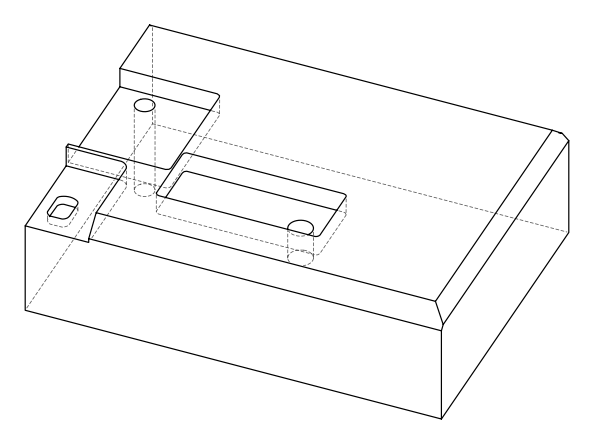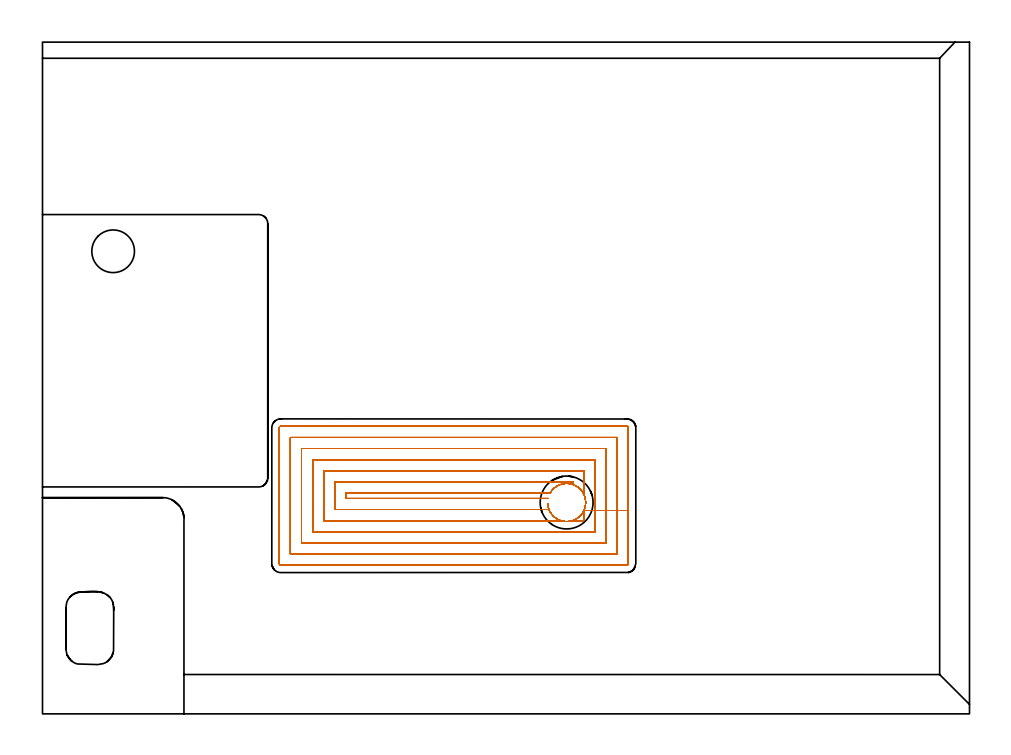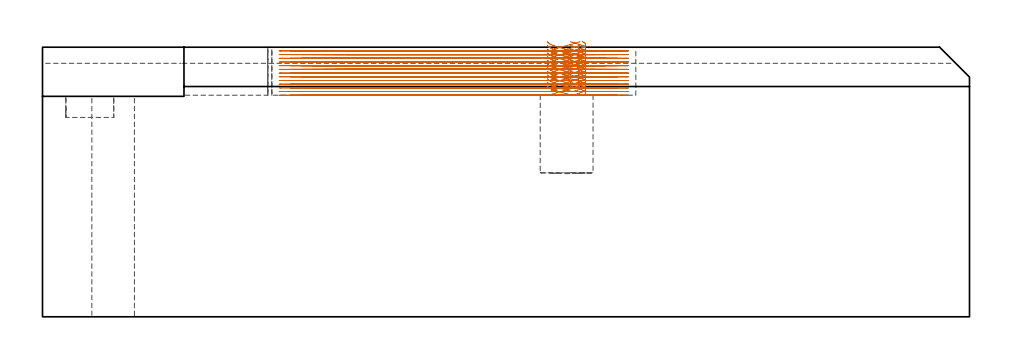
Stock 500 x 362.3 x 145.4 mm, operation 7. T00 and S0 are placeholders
(PLAN: 13 operations, 8 tool changes, 272.7 min)
(1 INDEXABLE_INSERT_DRILL_BLIND_HOLE_FROM_SOLID | STEP1POCKET | NXT0302_028 | 0.18 min | 43246 mm3)
(2 AREA_MILL | FG_CHAMFER_SURFACE | UGT0205_001 | 15.78 min | 18835 mm3)
(3 AREA_MILL_1 | FG_CHAMFER_SURFACE_1 | UGT0205_001 | 27.04 min | 96990 mm3)
(4 AREA_MILL_2 | FG_CHAMFER_SURFACE_2 | UGT0205_001 | 16.96 min | 44512 mm3)
(5 MILL_CORNER_NOTCH_RECTANGULAR | CORNER_NOTCH_RECTANGULAR | UGT0201_008 | Follow Part, ap 4, ae 75% | 13.67 min | 233248 mm3)
(6 MILL_RECTANGULAR_POCKET | POCKET_RECTANGULAR_STRAIGHT | UGT0201_008 | Follow Part, ap 4, ae 75% | 0.96 min | 10804 mm3)
(7 MILL_RECTANGULAR_POCKET_1 | POCKET_RECTANGULAR_STRAIGHT_1 | NXT0201_009 | Follow Part, ap 2, ae 75% | 72.83 min | 404553 mm3)
(8 MILL_SLOT | SLOT_PARTIAL_RECTANGULAR | NXT0201_009 | Follow Part, ap 2, ae 75% | 123.48 min | 462010 mm3)
(9 SPOT_DRILL | STEP1HOLE | NXT0321_9005460120000 | 0.05 min | 173 mm3)
(10 DRILL_BLIND_HOLE_INTO_CENTER | STEP1HOLE | NXT0301_069 | 0.07 min | 860 mm3)
(11 GUN_DRILL_THROUGH_HOLE | STEP1HOLE | UGT0307_006 | 0.58 min | 6699 mm3)
(12 DRILL_TO_ENLARGE_THROUGH_HOLE | STEP1HOLE | NXT0301_104 | 0.51 min | 10563 mm3)
(13 DRILL_TO_ENLARGE_THROUGH_HOLE_1 | STEP1HOLE | UGT0301_055 | 0.53 min | 31250 mm3)
(TOOL NXT0302_028 | Index. Insert Drill 28.5mm [880-D2850L32-03] | D28.5 PA176 FL86 Z2)
(TOOL UGT0205_001 | Chamfer Mill 20 x 3 x 45 deg. | D20 FL50 Z2)
(TOOL UGT0201_008 | End Mill 16 mm | D16 FL32 Z4)
(TOOL NXT0201_009 | ENDMILL 8mm [2P460-0800-NA 1630] | D8 FL26 Z6)
(TOOL NXT0321_9005460120000 | NC Spot Drill, 142deg, 12mm, Carbide, Uncoated | D12 PA142 FL30 Z2)
(TOOL NXT0301_069 | Carbide Drill 9.8mm [860.1-0980-029A1-MM 2214] | D9.8 PA140 FL47 Z2)
(TOOL UGT0307_006 | Gun Drill 9 mm | D9 PA130 FL24 Z1)
(TOOL NXT0301_104 | Carbide Drill 14mm [860.1-1400-112A1-MM 2214] | D14 PA140 FL123 Z2)
(TOOL UGT0301_055 | Twist Drill 23 mm | D23 PA118 FL155 Z2)
(OP 7 MILL_RECTANGULAR_POCKET_1)
G17 G21 G94 G90
T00 M6
G54
G17 G0 G90 X289.814 Y121.359 S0 M3
G43 Z155.4 H1
Z148.4
G94 G1 X289.488 Y121.681 Z148.277 F250.
X288.584 Y122.393 Z147.969
X287.606 Y122.999 Z147.661
X287.199 Y123.198 Z147.539
X286.792 Y123.397 Z147.418
X285.614 Y123.826 Z147.082
X284.392 Y124.109 Z146.746
X283.145 Y124.241 Z146.41
X281.891 Y124.219 Z146.074
X280.65 Y124.046 Z145.738
X279.438 Y123.722 Z145.402
X278.276 Y123.253 Z145.066
X277.875 Y123.04 Z144.944
X277.539 Y122.862 Z144.842
X277.217 Y122.659 Z144.741
X276.406 Y122.088 Z144.475
X276.269 Y121.982 Z144.428
X276.137 Y121.872 Z144.382
X275.789 Y121.581 Z144.261
X275.127 Y120.921 Z144.01
X274.529 Y120.202 Z143.76
X274.271 Y119.83 Z143.638
X273.939 Y119.299 Z143.47
X273.814 Y119.1 Z143.408
X163.7 F500.
Y116.2
X272.693
G0 X291.3 Y108.423 Z148.4
G1 X291.439 Y108.63 Z148.333 F250.
X292.031 Y109.742 Z147.995
X292.482 Y110.918 Z147.658
X292.785 Y112.141 Z147.32
X292.937 Y113.391 Z146.983
X292.934 Y114.651 Z146.645
X292.778 Y115.901 Z146.308
X292.469 Y117.122 Z145.97
X292.313 Y117.548 Z145.849
X292.155 Y117.973 Z145.727
X291.649 Y119.006 Z145.419
X291.03 Y119.977 Z145.111
X290.307 Y120.872 Z144.802
X289.488 Y121.681 Z144.494
X288.584 Y122.393 Z144.185
X287.606 Y122.999 Z143.877
X287.199 Y123.198 Z143.756
X286.792 Y123.397 Z143.634
X286.429 Y123.547 Z143.529
X286. Y123.693 Z143.408
Y125.1 F500.
X157.7
Y110.2
X273.183
G0 X284.595 Y103.927 Z148.4
G1 X285.667 Y104.183 Z148.105 F250.
X286.794 Y104.596 Z147.783
X287.866 Y105.139 Z147.461
X288.867 Y105.802 Z147.139
X289.361 Y106.21 Z146.968
X290.072 Y106.879 Z146.706
X290.694 Y107.586 Z146.454
X290.953 Y107.91 Z146.342
X291.186 Y108.254 Z146.231
X291.439 Y108.63 Z146.11
X292.031 Y109.742 Z145.772
X292.482 Y110.918 Z145.435
X292.785 Y112.141 Z145.097
X292.937 Y113.391 Z144.76
X292.934 Y114.651 Z144.422
X292.778 Y115.901 Z144.085
X292.469 Y117.122 Z143.747
X292.313 Y117.548 Z143.626
X292.171 Y117.929 Z143.517
X292. Y118.298 Z143.408
Y131.1 F500.
X151.7
Y104.2
X279.713
G0 X272.474 Y113.497 Z148.4
G1 X272.483 Y113.103 Z148.294 F250.
X272.675 Y111.836 Z147.951
X273.022 Y110.603 Z147.608
X273.52 Y109.422 Z147.264
X273.74 Y109.026 Z147.143
X274.242 Y108.211 Z146.886
X274.499 Y107.836 Z146.764
X275.233 Y106.967 Z146.46
X276.057 Y106.184 Z146.155
X276.416 Y105.904 Z146.033
X277.161 Y105.379 Z145.789
X277.543 Y105.134 Z145.667
X278.559 Y104.617 Z145.362
X279.626 Y104.216 Z145.056
X280.731 Y103.936 Z144.751
X281.861 Y103.78 Z144.445
X283. Y103.75 Z144.14
X284.136 Y103.846 Z143.835
X285.255 Y104.068 Z143.529
X285.688 Y104.2 Z143.408
X292. F500.
Y109.699
X298.
Y137.1
X145.7
Y98.2
X298.
Y109.699
X304.
Y143.1
X139.7
Y92.2
X304.
Y109.699
X310.
Y149.1
X133.7
Y86.2
X310.
Y109.699
X316.
Y154.3
G3 X315.2 Y155.1 R0.8
G1 X128.5
G3 X127.7 Y154.3 R0.8
G1 Y81.
G3 X128.5 Y80.2 R0.8
G1 X315.2
G3 X316. Y81. R0.8
G1 Y109.699
Y110.699
G0 X289.813 Y121.359 Z146.408
G1 X289.416 Y121.744 Z146.259 F250.
X288.485 Y122.461 Z145.944
X287.478 Y123.068 Z145.63
X287.069 Y123.261 Z145.508
X286.659 Y123.454 Z145.387
X285.497 Y123.86 Z145.057
X284.294 Y124.125 Z144.727
X283.069 Y124.244 Z144.397
X281.838 Y124.215 Z144.067
X280.62 Y124.04 Z143.737
X279.431 Y123.719 Z143.408
X278.289 Y123.259 Z143.078
X277.889 Y123.047 Z142.956
X277.546 Y122.866 Z142.852
X277.217 Y122.659 Z142.748
X276.406 Y122.088 Z142.482
X276.056 Y121.817 Z142.364
X275.732 Y121.516 Z142.245
X275.4 Y121.207 Z142.124
X274.948 Y120.719 Z141.946
X274.529 Y120.202 Z141.767
X274.271 Y119.83 Z141.646
X273.814 Y119.1 Z141.415
X163.7 F500.
Y116.2
X272.693
G0 X291.299 Y108.422 Z146.408
G1 X291.441 Y108.633 Z146.34 F250.
X292.032 Y109.745 Z146.002
X292.482 Y110.921 Z145.665
X292.786 Y112.143 Z145.327
X292.937 Y113.393 Z144.99
X292.934 Y114.653 Z144.652
X292.777 Y115.902 Z144.315
X292.469 Y117.123 Z143.978
X292.312 Y117.548 Z143.856
X292.155 Y117.973 Z143.735
X291.637 Y119.028 Z143.42
X291.002 Y120.016 Z143.105
X290.258 Y120.926 Z142.79
X289.416 Y121.744 Z142.476
X288.485 Y122.461 Z142.161
X287.478 Y123.068 Z141.846
X287.069 Y123.261 Z141.725
X286.659 Y123.454 Z141.603
X286.429 Y123.547 Z141.537
X286. Y123.693 Z141.415
Y125.1 F500.
X157.7
Y110.2
X273.183
G0 X284.594 Y103.934 Z146.408
G1 X284.846 Y103.972 Z146.339 F250.
X286.06 Y104.31 Z146.002
X287.223 Y104.795 Z145.664
X288.319 Y105.418 Z145.326
X288.687 Y105.682 Z145.205
X289.035 Y105.932 Z145.09
X289.361 Y106.21 Z144.975
X290.072 Y106.879 Z144.714
X290.694 Y107.586 Z144.461
X290.955 Y107.912 Z144.35
X291.188 Y108.257 Z144.238
X291.441 Y108.633 Z144.117
X292.032 Y109.745 Z143.779
X292.482 Y110.921 Z143.442
X292.786 Y112.143 Z143.104
X292.937 Y113.393 Z142.767
X292.934 Y114.653 Z142.429
X292.777 Y115.902 Z142.092
X292.469 Y117.123 Z141.754
X292.312 Y117.548 Z141.633
X292.171 Y117.929 Z141.524
X292. Y118.298 Z141.415
Y131.1 F500.
X151.7
Y104.2
X279.713
G0 X272.474 Y113.497 Z146.408
G1 X272.509 Y112.844 Z146.232 F250.
X272.713 Y111.667 Z145.912
X273.051 Y110.521 Z145.592
X273.52 Y109.422 Z145.272
X273.74 Y109.026 Z145.151
X274.242 Y108.211 Z144.894
X274.499 Y107.836 Z144.772
X275.233 Y106.967 Z144.467
X276.057 Y106.184 Z144.163
X276.416 Y105.904 Z144.041
X277.16 Y105.38 Z143.797
X277.541 Y105.135 Z143.676
X278.557 Y104.618 Z143.37
X279.625 Y104.217 Z143.065
X280.73 Y103.936 Z142.759
X281.86 Y103.78 Z142.453
X283. Y103.75 Z142.148
X284.136 Y103.846 Z141.842
X285.255 Y104.068 Z141.537
X285.688 Y104.2 Z141.415
X292. F500.
Y109.699
X298.
Y137.1
X145.7
Y98.2
X298.
Y109.699
X304.
Y143.1
X139.7
Y92.2
X304.
Y109.699
X310.
Y149.1
X133.7
Y86.2
X310.
Y109.699
X316.
Y154.3
G3 X315.2 Y155.1 R0.8
G1 X128.5
G3 X127.7 Y154.3 R0.8
G1 Y81.
G3 X128.5 Y80.2 R0.8
G1 X315.2
G3 X316. Y81. R0.8
G1 Y109.699
Y110.699
G0 X289.813 Y121.357 Z144.415
G1 X289.437 Y121.727 Z144.274 F250.
X288.431 Y122.499 Z143.934
X287.337 Y123.141 Z143.594
X286.173 Y123.643 Z143.255
X284.956 Y123.998 Z142.915
X283.704 Y124.201 Z142.575
X282.437 Y124.248 Z142.235
X281.174 Y124.138 Z141.896
X279.933 Y123.873 Z141.556
X278.735 Y123.458 Z141.216
X277.597 Y122.899 Z140.876
X277.214 Y122.657 Z140.755
X276.406 Y122.089 Z140.49
X276.048 Y121.81 Z140.369
X275.245 Y121.047 Z140.072
X274.529 Y120.202 Z139.775
X274.271 Y119.83 Z139.654
X273.814 Y119.1 Z139.423
X163.7 F500.
Y116.2
X272.693
G0 X291.293 Y108.428 Z144.415
G1 X291.611 Y108.921 Z144.258 F250.
X292.13 Y109.968 Z143.945
X292.527 Y111.067 Z143.632
X292.797 Y112.204 Z143.319
X292.935 Y113.365 Z143.005
X292.941 Y114.533 Z142.692
X292.814 Y115.695 Z142.379
X292.556 Y116.835 Z142.066
X292.17 Y117.938 Z141.753
X291.978 Y118.349 Z141.631
X291.785 Y118.759 Z141.51
X291.153 Y119.805 Z141.182
X290.401 Y120.769 Z140.855
X289.539 Y121.636 Z140.527
X288.581 Y122.395 Z140.2
X287.539 Y123.035 Z139.872
X286.429 Y123.547 Z139.544
X286. Y123.693 Z139.423
Y125.1 F500.
X157.7
Y110.2
X273.183
G0 X284.599 Y103.934 Z144.415
G1 X284.828 Y103.968 Z144.353 F250.
X286.04 Y104.303 Z144.016
X287.202 Y104.784 Z143.679
X288.296 Y105.403 Z143.342
X288.665 Y105.667 Z143.221
X289.024 Y105.923 Z143.103
X289.361 Y106.21 Z142.984
X290.067 Y106.873 Z142.725
X290.693 Y107.585 Z142.471
X290.977 Y107.939 Z142.349
X291.608 Y108.916 Z142.037
X292.126 Y109.957 Z141.726
X292.522 Y111.051 Z141.414
X292.793 Y112.182 Z141.103
X292.933 Y113.336 Z140.791
X292.943 Y114.499 Z140.479
X292.821 Y115.656 Z140.168
X292.569 Y116.791 Z139.856
X292.19 Y117.891 Z139.544
X292. Y118.302 Z139.423
Y131.1 F500.
X151.7
Y104.2
X279.713
G0 X272.474 Y113.497 Z144.415
G1 X272.509 Y112.844 Z144.24 F250.
X272.713 Y111.667 Z143.92
X273.051 Y110.521 Z143.6
X273.52 Y109.422 Z143.28
X273.74 Y109.026 Z143.158
X274.242 Y108.211 Z142.902
X274.499 Y107.836 Z142.78
X275.233 Y106.967 Z142.475
X276.057 Y106.184 Z142.171
X276.416 Y105.904 Z142.049
X277.158 Y105.381 Z141.805
X277.539 Y105.136 Z141.684
X278.556 Y104.619 Z141.378
X279.623 Y104.217 Z141.073
X280.729 Y103.937 Z140.767
X281.859 Y103.78 Z140.461
X282.999 Y103.75 Z140.156
X284.136 Y103.846 Z139.85
X285.255 Y104.068 Z139.544
X285.688 Y104.2 Z139.423
X292. F500.
Y109.699
X298.
Y137.1
X145.7
Y98.2
X298.
Y109.699
X304.
Y143.1
X139.7
Y92.2
X304.
Y109.699
X310.
Y149.1
X133.7
Y86.2
X310.
Y109.699
X316.
Y154.3
G3 X315.2 Y155.1 R0.8
G1 X128.5
G3 X127.7 Y154.3 R0.8
G1 Y81.
G3 X128.5 Y80.2 R0.8
G1 X315.2
G3 X316. Y81. R0.8
G1 Y109.699
Y110.699
G0 X289.813 Y121.357 Z142.423
G1 X289.437 Y121.727 Z142.282 F250.
X288.431 Y122.499 Z141.942
X287.337 Y123.141 Z141.602
X286.173 Y123.643 Z141.262
X284.956 Y123.998 Z140.923
X283.704 Y124.201 Z140.583
X282.437 Y124.248 Z140.243
X281.174 Y124.138 Z139.903
X279.933 Y123.873 Z139.564
X278.735 Y123.458 Z139.224
X277.597 Y122.899 Z138.884
X277.214 Y122.657 Z138.763
X276.406 Y122.089 Z138.498
X276.048 Y121.81 Z138.376
X275.245 Y121.047 Z138.08
X274.529 Y120.202 Z137.783
X274.271 Y119.83 Z137.661
X273.814 Y119.1 Z137.431
X163.7 F500.
Y116.2
X272.693
G0 X291.293 Y108.428 Z142.423
G1 X291.611 Y108.921 Z142.266 F250.
X292.13 Y109.968 Z141.953
X292.527 Y111.067 Z141.639
X292.797 Y112.204 Z141.326
X292.935 Y113.365 Z141.013
X292.941 Y114.533 Z140.7
X292.814 Y115.695 Z140.387
X292.556 Y116.835 Z140.074
X292.17 Y117.938 Z139.76
X291.978 Y118.349 Z139.639
X291.785 Y118.759 Z139.518
X291.153 Y119.805 Z139.19
X290.401 Y120.769 Z138.862
X289.539 Y121.636 Z138.535
X288.581 Y122.395 Z138.207
X287.539 Y123.035 Z137.88
X286.429 Y123.547 Z137.552
X286. Y123.693 Z137.431
Y125.1 F500.
X157.7
Y110.2
X273.183
G0 X284.599 Y103.935 Z142.423
G1 X284.835 Y103.97 Z142.359 F250.
X286.047 Y104.306 Z142.022
X287.208 Y104.787 Z141.685
X288.302 Y105.407 Z141.348
X288.671 Y105.671 Z141.227
X289.027 Y105.926 Z141.109
X289.361 Y106.21 Z140.992
X290.067 Y106.873 Z140.732
X290.693 Y107.585 Z140.478
X290.977 Y107.939 Z140.357
X291.608 Y108.916 Z140.045
X292.126 Y109.957 Z139.734
X292.522 Y111.051 Z139.422
X292.793 Y112.182 Z139.11
X292.933 Y113.336 Z138.799
X292.943 Y114.499 Z138.487
X292.821 Y115.656 Z138.175
X292.569 Y116.791 Z137.864
X292.19 Y117.891 Z137.552
X292. Y118.302 Z137.431
Y131.1 F500.
X151.7
Y104.2
X279.714
G0 X272.474 Y113.497 Z142.423
G1 X272.509 Y112.844 Z142.248 F250.
X272.713 Y111.667 Z141.928
X273.051 Y110.521 Z141.608
X273.52 Y109.422 Z141.287
X273.74 Y109.026 Z141.166
X274.242 Y108.211 Z140.909
X274.492 Y107.846 Z140.791
X274.773 Y107.505 Z140.673
X275.061 Y107.153 Z140.551
X275.542 Y106.652 Z140.365
X276.055 Y106.185 Z140.179
X276.414 Y105.905 Z140.057
X277.165 Y105.377 Z139.811
X277.546 Y105.133 Z139.689
X278.562 Y104.617 Z139.384
X279.629 Y104.216 Z139.079
X280.733 Y103.936 Z138.773
X281.862 Y103.78 Z138.468
X283.001 Y103.75 Z138.163
X284.137 Y103.847 Z137.857
X285.254 Y104.068 Z137.552
X285.688 Y104.2 Z137.431
X292. F500.
Y109.699
X298.
Y137.1
X145.7
Y98.2
X298.
Y109.699
X304.
Y143.1
X139.7
Y92.2
X304.
Y109.699
X310.
Y149.1
X133.7
Y86.2
X310.
Y109.699
X316.
Y154.3
G3 X315.2 Y155.1 R0.8
G1 X128.5
G3 X127.7 Y154.3 R0.8
G1 Y81.
G3 X128.5 Y80.2 R0.8
G1 X315.2
G3 X316. Y81. R0.8
G1 Y109.699
Y110.699
G0 X289.813 Y121.357 Z140.431
G1 X289.437 Y121.727 Z140.289 F250.
X288.431 Y122.499 Z139.95
X287.337 Y123.141 Z139.61
X286.173 Y123.643 Z139.27
X284.956 Y123.998 Z138.93
X283.704 Y124.201 Z138.591
X282.437 Y124.248 Z138.251
X281.174 Y124.138 Z137.911
X279.933 Y123.873 Z137.571
X278.735 Y123.458 Z137.231
X277.597 Y122.899 Z136.892
X277.214 Y122.657 Z136.77
X276.406 Y122.089 Z136.506
X276.048 Y121.81 Z136.384
X275.245 Y121.047 Z136.087
X274.529 Y120.202 Z135.79
X274.271 Y119.83 Z135.669
X273.814 Y119.1 Z135.438
X163.7 F500.
Y116.2
X272.693
G0 X291.293 Y108.428 Z140.431
G1 X291.611 Y108.921 Z140.273 F250.
X292.13 Y109.968 Z139.96
X292.527 Y111.067 Z139.647
X292.797 Y112.204 Z139.334
X292.935 Y113.365 Z139.021
X292.941 Y114.533 Z138.708
X292.814 Y115.695 Z138.394
X292.556 Y116.835 Z138.081
X292.17 Y117.938 Z137.768
X291.978 Y118.349 Z137.647
X291.785 Y118.759 Z137.525
X291.153 Y119.805 Z137.198
X290.401 Y120.769 Z136.87
X289.539 Y121.636 Z136.543
X288.581 Y122.395 Z136.215
X287.539 Y123.035 Z135.887
X286.429 Y123.547 Z135.56
X286. Y123.693 Z135.438
Y125.1 F500.
X157.7
Y110.2
X273.183
G0 X284.598 Y103.936 Z140.431
G1 X285.408 Y104.109 Z140.209 F250.
X286.51 Y104.478 Z139.898
X287.563 Y104.969 Z139.586
X288.554 Y105.576 Z139.275
X289.143 Y106.024 Z139.077
X289.361 Y106.21 Z139.
X290.067 Y106.873 Z138.74
X290.693 Y107.585 Z138.486
X290.977 Y107.939 Z138.365
X291.608 Y108.916 Z138.053
X292.126 Y109.957 Z137.741
X292.522 Y111.051 Z137.43
X292.793 Y112.182 Z137.118
X292.933 Y113.336 Z136.806
X292.943 Y114.499 Z136.495
X292.821 Y115.656 Z136.183
X292.569 Y116.791 Z135.871
X292.19 Y117.891 Z135.56
X292. Y118.302 Z135.438
Y131.1 F500.
X151.7
Y104.2
X279.714
G0 X272.474 Y113.497 Z140.431
G1 X272.509 Y112.844 Z140.255 F250.
X272.713 Y111.667 Z139.935
X273.051 Y110.521 Z139.615
X273.52 Y109.422 Z139.295
X273.74 Y109.026 Z139.174
X274.242 Y108.211 Z138.917
X274.471 Y107.877 Z138.809
X274.726 Y107.562 Z138.7
X275.012 Y107.209 Z138.578
X275.515 Y106.678 Z138.382
X276.055 Y106.185 Z138.186
X276.414 Y105.905 Z138.064
X277.164 Y105.378 Z137.819
X277.546 Y105.133 Z137.697
X278.562 Y104.617 Z137.392
X279.629 Y104.216 Z137.087
X280.733 Y103.936 Z136.781
X281.862 Y103.78 Z136.476
X283.001 Y103.75 Z136.171
X284.137 Y103.847 Z135.865
X285.254 Y104.068 Z135.56
X285.688 Y104.2 Z135.438
X292. F500.
Y109.699
X298.
Y137.1
X145.7
Y98.2
X298.
Y109.699
X304.
Y143.1
X139.7
Y92.2
X304.
Y109.699
X310.
Y149.1
X133.7
Y86.2
X310.
Y109.699
X316.
Y154.3
G3 X315.2 Y155.1 R0.8
G1 X128.5
G3 X127.7 Y154.3 R0.8
G1 Y81.
G3 X128.5 Y80.2 R0.8
G1 X315.2
G3 X316. Y81. R0.8
G1 Y109.699
Y110.699
G0 X289.813 Y121.357 Z138.438
G1 X289.437 Y121.727 Z138.297 F250.
X288.431 Y122.499 Z137.957
X287.337 Y123.141 Z137.618
X286.173 Y123.643 Z137.278
X284.956 Y123.998 Z136.938
X283.704 Y124.201 Z136.598
X282.437 Y124.248 Z136.258
X281.174 Y124.138 Z135.919
X279.933 Y123.873 Z135.579
X278.735 Y123.458 Z135.239
X277.597 Y122.899 Z134.899
X277.214 Y122.657 Z134.778
X276.406 Y122.089 Z134.513
X276.048 Y121.81 Z134.392
X275.245 Y121.047 Z134.095
X274.529 Y120.202 Z133.798
X274.271 Y119.83 Z133.677
X273.814 Y119.1 Z133.446
X163.7 F500.
Y116.2
X272.693
G0 X291.293 Y108.428 Z138.438
G1 X291.611 Y108.921 Z138.281 F250.
X292.13 Y109.968 Z137.968
X292.527 Y111.067 Z137.655
X292.797 Y112.204 Z137.342
X292.935 Y113.365 Z137.028
X292.941 Y114.533 Z136.715
X292.814 Y115.695 Z136.402
X292.556 Y116.835 Z136.089
X292.17 Y117.938 Z135.776
X291.978 Y118.349 Z135.654
X291.785 Y118.759 Z135.533
X291.153 Y119.805 Z135.205
X290.401 Y120.769 Z134.878
X289.539 Y121.636 Z134.55
X288.581 Y122.395 Z134.223
X287.539 Y123.035 Z133.895
X286.429 Y123.547 Z133.568
X286. Y123.693 Z133.446
Y125.1 F500.
X157.7
Y110.2
X273.183
G0 X284.599 Y103.935 Z138.438
G1 X284.838 Y103.97 Z138.374 F250.
X286.051 Y104.307 Z138.036
X287.214 Y104.79 Z137.699
X288.308 Y105.411 Z137.362
X288.677 Y105.675 Z137.24
X289.03 Y105.928 Z137.124
X289.361 Y106.21 Z137.007
X290.067 Y106.873 Z136.748
X290.693 Y107.585 Z136.494
X290.977 Y107.939 Z136.372
X291.608 Y108.916 Z136.061
X292.126 Y109.957 Z135.749
X292.522 Y111.051 Z135.437
X292.793 Y112.182 Z135.126
X292.933 Y113.336 Z134.814
X292.943 Y114.499 Z134.502
X292.821 Y115.656 Z134.191
X292.569 Y116.791 Z133.879
X292.19 Y117.891 Z133.568
X292. Y118.302 Z133.446
Y131.1 F500.
X151.7
Y104.2
X279.714
G0 X272.474 Y113.497 Z138.438
G1 X272.509 Y112.844 Z138.263 F250.
X272.713 Y111.667 Z137.943
X273.051 Y110.521 Z137.623
X273.52 Y109.422 Z137.303
X273.74 Y109.026 Z137.181
X274.242 Y108.211 Z136.925
X274.503 Y107.831 Z136.801
X274.793 Y107.48 Z136.679
X275.083 Y107.129 Z136.557
X275.554 Y106.641 Z136.376
X276.056 Y106.184 Z136.194
X276.415 Y105.905 Z136.072
X277.161 Y105.38 Z135.827
X277.542 Y105.135 Z135.706
X278.559 Y104.618 Z135.401
X279.626 Y104.217 Z135.095
X280.731 Y103.936 Z134.79
X281.86 Y103.78 Z134.484
X283. Y103.75 Z134.179
X284.136 Y103.846 Z133.873
X285.254 Y104.068 Z133.568
X285.688 Y104.2 Z133.446
X292. F500.
Y109.699
X298.
Y137.1
X145.7
Y98.2
X298.
Y109.699
X304.
Y143.1
X139.7
Y92.2
X304.
Y109.699
X310.
Y149.1
X133.7
Y86.2
X310.
Y109.699
X316.
Y154.3
G3 X315.2 Y155.1 R0.8
G1 X128.5
G3 X127.7 Y154.3 R0.8
G1 Y81.
G3 X128.5 Y80.2 R0.8
G1 X315.2
G3 X316. Y81. R0.8
G1 Y109.699
Y110.699
G0 X289.812 Y121.357 Z136.446
G1 X289.437 Y121.727 Z136.305 F250.
X288.431 Y122.499 Z135.965
X287.337 Y123.141 Z135.625
X286.173 Y123.643 Z135.286
X284.956 Y123.998 Z134.946
X283.704 Y124.201 Z134.606
X282.437 Y124.248 Z134.266
X281.174 Y124.138 Z133.926
X279.933 Y123.873 Z133.587
X278.735 Y123.458 Z133.247
X277.597 Y122.899 Z132.907
X277.214 Y122.657 Z132.786
X276.406 Y122.089 Z132.521
X276.046 Y121.808 Z132.399
X275.715 Y121.5 Z132.277
X275.383 Y121.191 Z132.156
X274.944 Y120.714 Z131.982
X274.535 Y120.21 Z131.808
X274.277 Y119.837 Z131.687
X273.815 Y119.1 Z131.454
X163.7 F500.
Y116.2
X272.693
G0 X291.293 Y108.428 Z136.446
G1 X291.611 Y108.921 Z136.289 F250.
X292.13 Y109.968 Z135.976
X292.527 Y111.067 Z135.663
X292.797 Y112.204 Z135.349
X292.935 Y113.365 Z135.036
X292.941 Y114.533 Z134.723
X292.814 Y115.695 Z134.41
X292.556 Y116.835 Z134.097
X292.17 Y117.938 Z133.784
X291.978 Y118.349 Z133.662
X291.785 Y118.759 Z133.541
X291.153 Y119.805 Z133.213
X290.401 Y120.769 Z132.886
X289.539 Y121.636 Z132.558
X288.581 Y122.395 Z132.23
X287.539 Y123.035 Z131.903
X286.429 Y123.547 Z131.575
X286. Y123.693 Z131.454
Y125.1 F500.
X157.7
Y110.2
X273.183
G0 X284.601 Y103.923 Z136.446
G1 X284.609 Y103.924 Z136.444 F250.
X285.792 Y104.222 Z136.117
X286.931 Y104.657 Z135.79
X288.011 Y105.225 Z135.463
X289.016 Y105.916 Z135.137
X289.361 Y106.21 Z135.015
X290.067 Y106.873 Z134.755
X290.693 Y107.585 Z134.501
X290.977 Y107.939 Z134.38
X291.608 Y108.916 Z134.068
X292.126 Y109.957 Z133.757
X292.522 Y111.051 Z133.445
X292.793 Y112.182 Z133.133
X292.933 Y113.336 Z132.822
X292.943 Y114.499 Z132.51
X292.821 Y115.656 Z132.199
X292.569 Y116.791 Z131.887
X292.19 Y117.891 Z131.575
X292. Y118.302 Z131.454
Y131.1 F500.
X151.7
Y104.2
X279.713
G0 X272.472 Y113.496 Z136.446
G1 X272.49 Y113.027 Z136.32 F250.
X272.665 Y111.882 Z136.01
X272.967 Y110.764 Z135.7
X273.128 Y110.341 Z135.578
X273.29 Y109.917 Z135.457
X273.52 Y109.422 Z135.31
X273.74 Y109.026 Z135.189
X274.242 Y108.211 Z134.933
X274.499 Y107.836 Z134.811
X275.233 Y106.967 Z134.506
X276.057 Y106.184 Z134.201
X276.416 Y105.904 Z134.08
X277.162 Y105.378 Z133.835
X277.544 Y105.133 Z133.713
X278.56 Y104.617 Z133.408
X279.627 Y104.216 Z133.102
X280.732 Y103.936 Z132.797
X281.861 Y103.78 Z132.492
X283.001 Y103.75 Z132.186
X284.137 Y103.846 Z131.881
X285.255 Y104.068 Z131.575
X285.688 Y104.2 Z131.454
X292. F500.
Y109.699
X298.
Y137.1
X145.7
Y98.2
X298.
Y109.699
X304.
Y143.1
X139.7
Y92.2
X304.
Y109.699
X310.
Y149.1
X133.7
Y86.2
X310.
Y109.699
X316.
Y154.3
G3 X315.2 Y155.1 R0.8
G1 X128.5
G3 X127.7 Y154.3 R0.8
G1 Y81.
G3 X128.5 Y80.2 R0.8
G1 X315.2
G3 X316. Y81. R0.8
G1 Y109.699
Y110.699
G0 X289.812 Y121.357 Z134.454
G1 X289.437 Y121.727 Z134.313 F250.
X288.431 Y122.499 Z133.973
X287.337 Y123.141 Z133.633
X286.173 Y123.643 Z133.293
X284.956 Y123.998 Z132.953
X283.704 Y124.201 Z132.614
X282.437 Y124.248 Z132.274
X281.174 Y124.138 Z131.934
X279.933 Y123.873 Z131.594
X278.735 Y123.458 Z131.255
X277.597 Y122.899 Z130.915
X277.214 Y122.657 Z130.793
X276.406 Y122.089 Z130.529
X276.046 Y121.808 Z130.407
X275.715 Y121.499 Z130.285
X275.383 Y121.191 Z130.164
X274.944 Y120.714 Z129.99
X274.535 Y120.21 Z129.816
X274.277 Y119.837 Z129.695
X273.815 Y119.1 Z129.462
X163.7 F500.
Y116.2
X272.693
G0 X291.293 Y108.428 Z134.454
G1 X291.611 Y108.921 Z134.297 F250.
X292.13 Y109.968 Z133.983
X292.527 Y111.067 Z133.67
X292.797 Y112.204 Z133.357
X292.935 Y113.365 Z133.044
X292.941 Y114.533 Z132.731
X292.814 Y115.695 Z132.418
X292.556 Y116.835 Z132.104
X292.17 Y117.938 Z131.791
X291.978 Y118.349 Z131.67
X291.785 Y118.759 Z131.548
X291.153 Y119.805 Z131.221
X290.401 Y120.769 Z130.893
X289.539 Y121.636 Z130.566
X288.581 Y122.395 Z130.238
X287.539 Y123.035 Z129.911
X286.429 Y123.547 Z129.583
X286. Y123.693 Z129.462
Y125.1 F500.
X157.7
Y110.2
X273.183
G0 X284.601 Y103.923 Z134.454
G1 X284.609 Y103.924 Z134.451 F250.
X285.792 Y104.222 Z134.125
X286.931 Y104.657 Z133.798
X288.011 Y105.225 Z133.471
X289.016 Y105.916 Z133.144
X289.361 Y106.21 Z133.023
X290.067 Y106.873 Z132.763
X290.693 Y107.585 Z132.509
X290.977 Y107.939 Z132.388
X291.608 Y108.916 Z132.076
X292.126 Y109.957 Z131.764
X292.522 Y111.051 Z131.453
X292.793 Y112.182 Z131.141
X292.933 Y113.336 Z130.829
X292.943 Y114.499 Z130.518
X292.821 Y115.656 Z130.206
X292.569 Y116.791 Z129.895
X292.19 Y117.891 Z129.583
X292. Y118.302 Z129.462
Y131.1 F500.
X151.7
Y104.2
X279.713
G0 X272.473 Y113.496 Z134.454
G1 X272.493 Y112.998 Z134.32 F250.
X272.672 Y111.848 Z134.008
X272.98 Y110.726 Z133.697
X273.143 Y110.303 Z133.575
X273.306 Y109.88 Z133.454
X273.52 Y109.422 Z133.318
X273.74 Y109.026 Z133.197
X274.242 Y108.211 Z132.94
X274.499 Y107.836 Z132.818
X275.233 Y106.967 Z132.514
X276.057 Y106.184 Z132.209
X276.416 Y105.904 Z132.087
X277.162 Y105.378 Z131.842
X277.544 Y105.133 Z131.721
X278.56 Y104.617 Z131.416
X279.627 Y104.216 Z131.11
X280.732 Y103.936 Z130.805
X281.861 Y103.78 Z130.499
X283.001 Y103.75 Z130.194
X284.137 Y103.846 Z129.888
X285.255 Y104.068 Z129.583
X285.688 Y104.2 Z129.462
X292. F500.
Y109.699
X298.
Y137.1
X145.7
Y98.2
X298.
Y109.699
X304.
Y143.1
X139.7
Y92.2
X304.
Y109.699
X310.
Y149.1
X133.7
Y86.2
X310.
Y109.699
X316.
Y154.3
G3 X315.2 Y155.1 R0.8
G1 X128.5
G3 X127.7 Y154.3 R0.8
G1 Y81.
G3 X128.5 Y80.2 R0.8
G1 X315.2
G3 X316. Y81. R0.8
G1 Y109.699
Y110.699
G0 X289.812 Y121.358 Z132.462
G1 X289.209 Y121.919 Z132.241 F250.
X288.172 Y122.667 Z131.898
X287.055 Y123.278 Z131.557
X286.006 Y123.702 Z131.254
X284.916 Y124.007 Z130.951
X283.8 Y124.191 Z130.647
X282.67 Y124.251 Z130.344
X281.54 Y124.186 Z130.041
X280.424 Y123.997 Z129.738
X279.336 Y123.687 Z129.435
X278.289 Y123.259 Z129.131
X277.888 Y123.047 Z129.01
X277.545 Y122.865 Z128.906
X277.217 Y122.658 Z128.802
X276.406 Y122.088 Z128.536
X276.049 Y121.811 Z128.415
X275.718 Y121.502 Z128.294
X275.386 Y121.194 Z128.173
X274.943 Y120.713 Z127.997
X274.531 Y120.205 Z127.822
X274.273 Y119.832 Z127.701
X273.814 Y119.1 Z127.469
X163.7 F500.
Y116.2
X272.693
G0 X291.29 Y108.427 Z132.462
G1 X291.63 Y108.954 Z132.293 F250.
X292.159 Y110.038 Z131.97
X292.558 Y111.176 Z131.647
X292.821 Y112.353 Z131.324
X292.944 Y113.553 Z131.001
X292.925 Y114.759 Z130.678
X292.765 Y115.954 Z130.354
X292.466 Y117.123 Z130.031
X292.032 Y118.248 Z129.708
X291.469 Y119.315 Z129.385
X291.218 Y119.692 Z129.264
X290.966 Y120.068 Z129.142
X290.145 Y121.049 Z128.8
X289.209 Y121.919 Z128.457
X288.172 Y122.667 Z128.114
X287.055 Y123.278 Z127.773
X286.429 Y123.547 Z127.591
X286. Y123.693 Z127.469
Y125.1 F500.
X157.7
Y110.2
X273.183
G0 X284.589 Y103.937 Z132.462
G1 X285.076 Y104.024 Z132.329 F250.
X286.202 Y104.361 Z132.014
X287.283 Y104.824 Z131.699
X288.303 Y105.408 Z131.384
X288.672 Y105.671 Z131.263
X289.02 Y105.921 Z131.148
X289.347 Y106.199 Z131.033
X290.073 Y106.88 Z130.766
X290.694 Y107.586 Z130.514
X290.977 Y107.94 Z130.393
X291.608 Y108.916 Z130.081
X292.125 Y109.956 Z129.77
X292.521 Y111.049 Z129.459
X292.791 Y112.179 Z129.147
X292.932 Y113.332 Z128.836
X292.941 Y114.494 Z128.525
X292.819 Y115.65 Z128.213
X292.568 Y116.784 Z127.902
X292.19 Y117.883 Z127.591
X292. Y118.294 Z127.469
Y131.1 F500.
X151.7
Y104.2
X279.713
G0 X272.473 Y113.497 Z132.462
G1 X272.495 Y112.979 Z132.323 F250.
X272.677 Y111.826 Z132.01
X272.988 Y110.7 Z131.697
X273.153 Y110.278 Z131.575
X273.317 Y109.855 Z131.454
X273.52 Y109.422 Z131.326
X273.74 Y109.026 Z131.204
X274.242 Y108.211 Z130.948
X274.499 Y107.836 Z130.826
X275.233 Y106.967 Z130.521
X276.057 Y106.184 Z130.217
X276.416 Y105.904 Z130.095
X277.161 Y105.379 Z129.85
X277.473 Y105.179 Z129.751
X277.799 Y105.002 Z129.652
X278.197 Y104.785 Z129.53
X279.311 Y104.321 Z129.207
X280.471 Y103.99 Z128.884
X281.662 Y103.798 Z128.56
X282.867 Y103.747 Z128.237
X284.071 Y103.837 Z127.914
X285.255 Y104.068 Z127.591
X285.688 Y104.2 Z127.469
X292. F500.
Y109.7
X298.
Y137.1
X145.7
Y98.2
X298.
Y109.7
X304.
Y143.1
X139.7
Y92.2
X304.
Y109.7
X310.
Y149.1
X133.7
Y86.2
X310.
Y109.7
X316.
Y154.3
G3 X315.2 Y155.1 R0.8
G1 X128.5
G3 X127.7 Y154.3 R0.8
G1 Y81.
G3 X128.5 Y80.2 R0.8
G1 X315.2
G3 X316. Y81. R0.8
G1 Y109.7
Y110.7
G0 X289.813 Y121.36 Z130.469
G1 X289.163 Y121.956 Z130.233 F250.
X288.17 Y122.668 Z129.905
X287.049 Y123.282 Z129.563
X285.962 Y123.717 Z129.249
X284.833 Y124.026 Z128.936
X283.676 Y124.205 Z128.622
X282.507 Y124.25 Z128.308
X281.339 Y124.162 Z127.995
X280.19 Y123.942 Z127.681
X279.756 Y123.813 Z127.56
X279.321 Y123.683 Z127.438
X278.29 Y123.26 Z127.139
X277.889 Y123.048 Z127.018
X277.549 Y122.867 Z126.915
X277.223 Y122.662 Z126.812
X276.405 Y122.088 Z126.544
X276.041 Y121.804 Z126.42
X275.709 Y121.495 Z126.299
X275.378 Y121.185 Z126.177
X274.938 Y120.707 Z126.003
X274.529 Y120.202 Z125.829
X274.271 Y119.83 Z125.708
X273.814 Y119.1 Z125.477
X163.7 F500.
Y116.2
X272.693
G0 X291.29 Y108.426 Z130.469
G1 X291.638 Y108.969 Z130.296 F250.
X292.173 Y110.07 Z129.969
X292.572 Y111.226 Z129.641
X292.832 Y112.421 Z129.313
X292.947 Y113.639 Z128.985
X292.917 Y114.862 Z128.657
X292.741 Y116.072 Z128.33
X292.423 Y117.253 Z128.002
X292.261 Y117.676 Z127.881
X292.098 Y118.099 Z127.759
X291.542 Y119.188 Z127.432
X290.861 Y120.203 Z127.104
X290.064 Y121.13 Z126.777
X289.163 Y121.956 Z126.449
X288.17 Y122.668 Z126.121
X287.049 Y123.282 Z125.779
X286.429 Y123.548 Z125.598
X286. Y123.694 Z125.477
Y125.1 F500.
X157.7
Y110.2
X273.183
G0 X284.587 Y103.933 Z130.469
G1 X284.835 Y103.97 Z130.402 F250.
X286.048 Y104.306 Z130.065
X287.211 Y104.788 Z129.728
X288.305 Y105.409 Z129.39
X288.674 Y105.673 Z129.269
X289.021 Y105.922 Z129.154
X289.347 Y106.199 Z129.04
X290.073 Y106.88 Z128.773
X290.694 Y107.586 Z128.521
X290.977 Y107.94 Z128.4
X291.638 Y108.969 Z128.072
X292.173 Y110.07 Z127.744
X292.572 Y111.226 Z127.416
X292.832 Y112.421 Z127.089
X292.947 Y113.639 Z126.761
X292.917 Y114.862 Z126.433
X292.741 Y116.072 Z126.105
X292.423 Y117.253 Z125.778
X292.261 Y117.676 Z125.656
X292.14 Y117.988 Z125.567
X292. Y118.292 Z125.477
Y131.1 F500.
X151.7
Y104.2
X279.713
G0 X272.474 Y113.497 Z130.469
G1 X272.509 Y112.844 Z130.294 F250.
X272.713 Y111.667 Z129.974
X273.051 Y110.521 Z129.654
X273.52 Y109.422 Z129.334
X273.74 Y109.026 Z129.212
X274.242 Y108.211 Z128.956
X274.499 Y107.836 Z128.834
X275.233 Y106.967 Z128.529
X276.057 Y106.184 Z128.224
X276.416 Y105.904 Z128.103
X277.16 Y105.38 Z127.859
X277.541 Y105.135 Z127.737
X278.558 Y104.618 Z127.432
X279.625 Y104.217 Z127.126
X280.73 Y103.936 Z126.821
X281.86 Y103.78 Z126.515
X283. Y103.75 Z126.209
X284.136 Y103.846 Z125.904
X285.255 Y104.068 Z125.598
X285.688 Y104.2 Z125.477
X292. F500.
Y109.7
X298.
Y137.1
X145.7
Y98.2
X298.
Y109.7
X304.
Y143.1
X139.7
Y92.2
X304.
Y109.7
X310.
Y149.1
X133.7
Y86.2
X310.
Y109.7
X316.
Y154.3
G3 X315.2 Y155.1 R0.8
G1 X128.5
G3 X127.7 Y154.3 R0.8
G1 Y81.
G3 X128.5 Y80.2 R0.8
G1 X315.2
G3 X316. Y81. R0.8
G1 Y109.7
Y110.7
G0 X289.819 Y121.366 Z128.477
G1 X289.046 Y122.049 Z128.2 F250.
X288.098 Y122.713 Z127.89
X287.702 Y122.935 Z127.769
X287.307 Y123.156 Z127.647
X286.237 Y123.62 Z127.335
X285.121 Y123.959 Z127.022
X283.974 Y124.17 Z126.71
X282.81 Y124.25 Z126.397
X281.645 Y124.197 Z126.085
X280.493 Y124.013 Z125.772
X279.37 Y123.699 Z125.46
X278.289 Y123.259 Z125.147
X277.889 Y123.047 Z125.026
X277.549 Y122.867 Z124.922
X277.223 Y122.662 Z124.819
X276.405 Y122.088 Z124.551
X276.05 Y121.811 Z124.431
X275.721 Y121.505 Z124.31
X275.389 Y121.196 Z124.189
X274.943 Y120.713 Z124.013
X274.529 Y120.202 Z123.837
X274.271 Y119.83 Z123.715
X273.814 Y119.1 Z123.485
X163.7 F500.
Y116.2
X272.693
G0 X291.299 Y108.422 Z128.477
G1 X291.443 Y108.635 Z128.408 F250.
X291.998 Y109.67 Z128.094
X292.431 Y110.761 Z127.779
X292.737 Y111.895 Z127.464
X292.911 Y113.057 Z127.149
X292.952 Y114.23 Z126.835
X292.859 Y115.401 Z126.52
X292.777 Y115.847 Z126.399
X292.695 Y116.292 Z126.277
X292.372 Y117.404 Z125.967
X291.926 Y118.472 Z125.657
X291.362 Y119.483 Z125.347
X290.688 Y120.424 Z125.037
X289.913 Y121.283 Z124.727
X289.046 Y122.049 Z124.416
X288.098 Y122.713 Z124.106
X287.702 Y122.935 Z123.985
X287.307 Y123.156 Z123.864
X286.429 Y123.547 Z123.606
X286. Y123.693 Z123.485
Y125.1 F500.
X157.7
Y110.2
X273.183
G0 X284.59 Y103.933 Z128.477
G1 X284.821 Y103.967 Z128.414 F250.
X286.033 Y104.301 Z128.078
X287.194 Y104.78 Z127.741
X288.288 Y105.398 Z127.404
X288.657 Y105.661 Z127.283
X289.021 Y105.92 Z127.163
X289.361 Y106.21 Z127.043
X290.067 Y106.873 Z126.784
X290.693 Y107.585 Z126.53
X290.955 Y107.912 Z126.418
X291.189 Y108.259 Z126.305
X291.443 Y108.635 Z126.184
X291.998 Y109.67 Z125.869
X292.431 Y110.761 Z125.555
X292.737 Y111.895 Z125.24
X292.911 Y113.057 Z124.925
X292.952 Y114.23 Z124.611
X292.859 Y115.401 Z124.296
X292.777 Y115.847 Z124.174
X292.695 Y116.292 Z124.053
X292.475 Y117.097 Z123.829
X292.19 Y117.881 Z123.606
X292. Y118.292 Z123.485
Y131.1 F500.
X151.7
Y104.2
X279.713
G0 X272.474 Y113.497 Z128.477
G1 X272.509 Y112.844 Z128.302 F250.
X272.713 Y111.667 Z127.982
X273.051 Y110.521 Z127.661
X273.52 Y109.422 Z127.341
X273.74 Y109.026 Z127.22
X274.242 Y108.211 Z126.963
X274.499 Y107.836 Z126.841
X275.233 Y106.967 Z126.537
X276.057 Y106.184 Z126.232
X276.416 Y105.904 Z126.11
X277.158 Y105.381 Z125.867
X277.539 Y105.136 Z125.745
X278.556 Y104.619 Z125.44
X279.624 Y104.217 Z125.134
X280.729 Y103.937 Z124.829
X281.859 Y103.78 Z124.523
X282.999 Y103.75 Z124.217
X284.136 Y103.846 Z123.912
X285.255 Y104.068 Z123.606
X285.688 Y104.2 Z123.485
X292. F500.
Y109.699
X298.
Y137.1
X145.7
Y98.2
X298.
Y109.699
X304.
Y143.1
X139.7
Y92.2
X304.
Y109.699
X310.
Y149.1
X133.7
Y86.2
X310.
Y109.699
X316.
Y154.3
G3 X315.2 Y155.1 R0.8
G1 X128.5
G3 X127.7 Y154.3 R0.8
G1 Y81.
G3 X128.5 Y80.2 R0.8
G1 X315.2
G3 X316. Y81. R0.8
G1 Y109.699
Y110.699
G0 X289.813 Y121.357 Z126.485
G1 X289.437 Y121.727 Z126.343 F250.
X288.431 Y122.499 Z126.003
X287.337 Y123.141 Z125.664
X286.173 Y123.643 Z125.324
X284.956 Y123.998 Z124.984
X283.704 Y124.201 Z124.644
X282.437 Y124.248 Z124.305
X281.174 Y124.138 Z123.965
X279.933 Y123.873 Z123.625
X278.735 Y123.458 Z123.285
X277.597 Y122.899 Z122.946
X277.214 Y122.657 Z122.824
X276.406 Y122.089 Z122.559
X276.048 Y121.81 Z122.438
X275.245 Y121.047 Z122.141
X274.529 Y120.202 Z121.844
X274.271 Y119.83 Z121.723
X273.814 Y119.1 Z121.492
X163.7 F500.
Y116.2
X272.693
G0 X291.293 Y108.428 Z126.485
G1 X291.611 Y108.921 Z126.327 F250.
X292.13 Y109.968 Z126.014
X292.527 Y111.067 Z125.701
X292.797 Y112.204 Z125.388
X292.935 Y113.365 Z125.075
X292.941 Y114.533 Z124.762
X292.814 Y115.695 Z124.448
X292.556 Y116.835 Z124.135
X292.17 Y117.938 Z123.822
X291.978 Y118.349 Z123.701
X291.785 Y118.759 Z123.579
X291.153 Y119.805 Z123.252
X290.401 Y120.769 Z122.924
X289.539 Y121.636 Z122.596
X288.581 Y122.395 Z122.269
X287.539 Y123.035 Z121.941
X286.429 Y123.547 Z121.614
X286. Y123.693 Z121.492
Y125.1 F500.
X157.7
Y110.2
X273.183
G0 X284.599 Y103.935 Z126.485
G1 X284.84 Y103.971 Z126.419 F250.
X286.052 Y104.308 Z126.082
X287.214 Y104.79 Z125.745
X288.308 Y105.411 Z125.408
X288.677 Y105.675 Z125.286
X289.03 Y105.928 Z125.17
X289.361 Y106.21 Z125.054
X290.067 Y106.873 Z124.794
X290.693 Y107.585 Z124.54
X290.977 Y107.939 Z124.418
X291.608 Y108.916 Z124.107
X292.126 Y109.957 Z123.795
X292.522 Y111.051 Z123.484
X292.793 Y112.182 Z123.172
X292.933 Y113.336 Z122.86
X292.943 Y114.499 Z122.549
X292.821 Y115.656 Z122.237
X292.569 Y116.791 Z121.925
X292.19 Y117.891 Z121.614
X292. Y118.302 Z121.492
Y131.1 F500.
X151.7
Y104.2
X279.714
G0 X272.474 Y113.497 Z126.485
G1 X272.509 Y112.844 Z126.309 F250.
X272.713 Y111.667 Z125.989
X273.051 Y110.521 Z125.669
X273.52 Y109.422 Z125.349
X273.74 Y109.026 Z125.228
X274.242 Y108.211 Z124.971
X274.496 Y107.841 Z124.851
X274.781 Y107.494 Z124.731
X275.07 Y107.143 Z124.609
X275.547 Y106.647 Z124.424
X276.055 Y106.185 Z124.24
X276.414 Y105.905 Z124.118
X277.165 Y105.377 Z123.872
X277.546 Y105.133 Z123.751
X278.562 Y104.616 Z123.446
X279.629 Y104.216 Z123.14
X280.734 Y103.936 Z122.835
X281.862 Y103.78 Z122.53
X283.001 Y103.75 Z122.224
X284.137 Y103.847 Z121.919
X285.254 Y104.068 Z121.614
X285.688 Y104.2 Z121.492
X292. F500.
Y109.699
X298.
Y137.1
X145.7
Y98.2
X298.
Y109.699
X304.
Y143.1
X139.7
Y92.2
X304.
Y109.699
X310.
Y149.1
X133.7
Y86.2
X310.
Y109.699
X316.
Y154.3
G3 X315.2 Y155.1 R0.8
G1 X128.5
G3 X127.7 Y154.3 R0.8
G1 Y81.
G3 X128.5 Y80.2 R0.8
G1 X315.2
G3 X316. Y81. R0.8
G1 Y109.699
Y110.699
G0 X289.813 Y121.357 Z124.492
G1 X289.437 Y121.727 Z124.351 F250.
X288.431 Y122.499 Z124.011
X287.337 Y123.141 Z123.671
X286.173 Y123.643 Z123.332
X284.956 Y123.998 Z122.992
X283.704 Y124.201 Z122.652
X282.437 Y124.248 Z122.312
X281.174 Y124.138 Z121.973
X279.933 Y123.873 Z121.633
X278.735 Y123.458 Z121.293
X277.597 Y122.899 Z120.953
X277.214 Y122.657 Z120.832
X276.406 Y122.089 Z120.567
X276.048 Y121.81 Z120.446
X275.245 Y121.047 Z120.149
X274.529 Y120.202 Z119.852
X274.271 Y119.83 Z119.731
X273.814 Y119.1 Z119.5
X163.7 F500.
Y116.2
X272.693
G0 X291.293 Y108.428 Z124.492
G1 X291.611 Y108.921 Z124.335 F250.
X292.13 Y109.968 Z124.022
X292.527 Y111.067 Z123.709
X292.797 Y112.204 Z123.396
X292.935 Y113.365 Z123.082
X292.941 Y114.533 Z122.769
X292.814 Y115.695 Z122.456
X292.556 Y116.835 Z122.143
X292.17 Y117.938 Z121.83
X291.978 Y118.349 Z121.708
X291.785 Y118.759 Z121.587
X291.153 Y119.805 Z121.259
X290.401 Y120.769 Z120.932
X289.539 Y121.636 Z120.604
X288.581 Y122.395 Z120.277
X287.539 Y123.035 Z119.949
X286.429 Y123.547 Z119.621
X286. Y123.693 Z119.5
Y125.1 F500.
X157.7
Y110.2
X273.183
G0 X284.598 Y103.936 Z124.492
G1 X284.868 Y103.977 Z124.419 F250.
X286.083 Y104.319 Z124.081
X287.248 Y104.807 Z123.743
X288.344 Y105.435 Z123.404
X289.046 Y105.942 Z123.172
X289.361 Y106.21 Z123.061
X290.067 Y106.873 Z122.802
X290.693 Y107.585 Z122.548
X290.977 Y107.939 Z122.426
X291.608 Y108.916 Z122.114
X292.126 Y109.957 Z121.803
X292.522 Y111.051 Z121.491
X292.793 Y112.182 Z121.18
X292.933 Y113.336 Z120.868
X292.943 Y114.499 Z120.556
X292.821 Y115.656 Z120.245
X292.569 Y116.791 Z119.933
X292.19 Y117.891 Z119.621
X292. Y118.302 Z119.5
Y131.1 F500.
X151.7
Y104.2
X279.714
G0 X272.474 Y113.497 Z124.492
G1 X272.509 Y112.844 Z124.317 F250.
X272.713 Y111.667 Z123.997
X273.051 Y110.521 Z123.677
X273.52 Y109.422 Z123.357
X273.74 Y109.026 Z123.235
X274.242 Y108.211 Z122.979
X274.499 Y107.836 Z122.857
X274.516 Y107.814 Z122.849
X274.807 Y107.464 Z122.728
X275.097 Y107.114 Z122.606
X275.561 Y106.634 Z122.427
X276.055 Y106.185 Z122.248
X276.414 Y105.905 Z122.126
X277.165 Y105.377 Z121.88
X277.546 Y105.133 Z121.759
X278.562 Y104.616 Z121.453
X279.629 Y104.216 Z121.148
X280.734 Y103.936 Z120.843
X281.862 Y103.78 Z120.537
X283.001 Y103.75 Z120.232
X284.137 Y103.847 Z119.927
X285.254 Y104.068 Z119.621
X285.688 Y104.2 Z119.5
X292. F500.
Y109.699
X298.
Y137.1
X145.7
Y98.2
X298.
Y109.699
X304.
Y143.1
X139.7
Y92.2
X304.
Y109.699
X310.
Y149.1
X133.7
Y86.2
X310.
Y109.699
X316.
Y154.3
G3 X315.2 Y155.1 R0.8
G1 X128.5
G3 X127.7 Y154.3 R0.8
G1 Y81.
G3 X128.5 Y80.2 R0.8
G1 X315.2
G3 X316. Y81. R0.8
G1 Y109.699
Y110.699
G0 Z155.4
M5
M2
